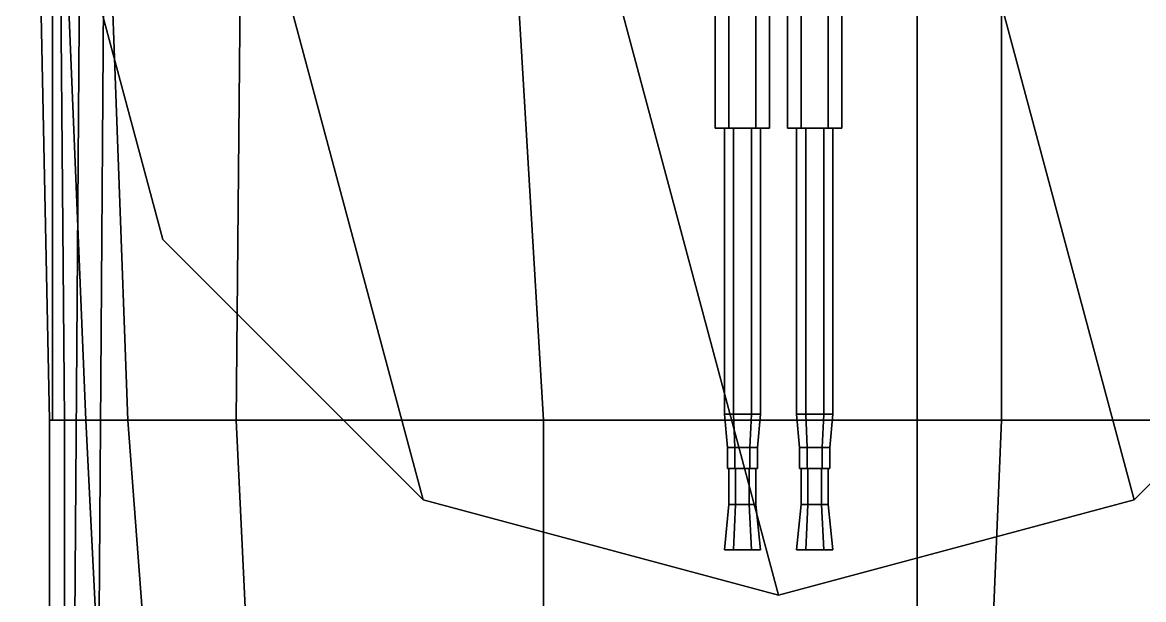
# Model space of a CAD drawing. Header units: millimetres. Extents: x -30 to 5.9, y -44.5 to 49.
# Drawn here: x -5.75 to -2.028, y -14.485 to -12.57 of the extents above; entities that cross this region are included whole.
import ezdxf

# ---------------------------------------------------------------- set-up
doc = ezdxf.new("R2010")
doc.units = ezdxf.units.MM
doc.layers.add('gun', color=1, linetype='Continuous')
doc.layers.add('r2', color=6, linetype='Continuous')

msp = doc.modelspace()

# ---------------------------------------------------------------- linework, layer by layer
for points in [[(-5.66, -13.89, 1.24), (-5.75, -9.53, 0.33), (-5.72, -9.53, -1.05), (-5.54, -13.89, -0.8)], [(-5.61, -13.89, 2.53), (-5.6475, -9.53, 2.5329), (-5.75, -9.53, 0.33), (-5.66, -13.89, 1.24)], [(-5.54, -13.89, -0.8), (-5.72, -9.53, -1.05), (-5.56, -9.53, -1.75), (-5.4, -13.89, -1.28)], [(5.61, -13.89, 2.53), (5.6475, -9.53, 2.5329), (-5.6475, -9.53, 2.5329), (-5.61, -13.89, 2.53)], [(-5.4, -13.89, -1.28), (-5.56, -9.53, -1.75), (-5, -9.53, -2.62), (-5.04, -13.89, -2.06)], [(-5.04, -13.89, -2.06), (-5, -9.53, -2.62), (-4.28, -9.53, -3.02), (-4.02, -13.89, -2.79)], [(-4.28, -9.53, -3.02), (-2.5, -9.53, -3.32), (-2.5, -13.89, -3.28), (-4.02, -13.89, -2.79)], [(2.78, -24.64, 4.74), (2.78, -9.53, 4.45), (-2.78, -9.53, 4.45), (-2.78, -24.64, 4.74)], [(-2.78, -9.53, 4.45), (-2.78, -9.53, 2.53), (-2.78, -24.64, 2.31), (-2.78, -24.64, 4.74)], [(-2.5, -13.89, -3.28), (-2.5, -9.53, -3.32), (0, -9.53, -3.42), (0, -13.89, -3.42)], [(-3.24, -9.75, 4.46), (-2.06, -14.1538, 4.54), (-3.24, -14.47, 4.55), (-4.42, -10.0662, 4.46)], [(-4.42, -10.0662, 4.46), (-3.24, -14.47, 4.55), (-2.06, -14.1538, 4.54), (-3.24, -9.75, 4.46)], [(-3.24, -9.75, 4.46), (-2.06, -14.1538, 4.54), (-1.1962, -13.29, 4.53), (-2.25, -10.09, 4.46)], [(-2.25, -10.09, 4.46), (-1.1962, -13.29, 4.53), (-2.06, -14.1538, 4.54), (-3.24, -9.75, 4.46)], [(-5.2838, -10.93, 4.48), (-4.42, -14.1538, 4.54), (-3.24, -14.47, 4.55), (-4.42, -10.0662, 4.46)], [(-4.42, -10.0662, 4.46), (-3.24, -14.47, 4.55), (-4.42, -14.1538, 4.54), (-5.2838, -10.93, 4.48)], [(-5.2838, -10.93, 4.48), (-4.42, -14.1538, 4.54), (-5.2838, -13.29, 4.53), (-5.6, -12.11, 4.5)], [(-5.6, -12.11, 4.5), (-5.2838, -13.29, 4.53), (-4.42, -14.1538, 4.54), (-5.2838, -10.93, 4.48)], [(-5.65, -12.74, 3.27), (-5.65, -11.95, 4.5), (-5.65, -11.95, 2.53), (-5.65, -13.89, 2.53)], [(-5.65, -13.89, 2.53), (-5.65, -11.95, 2.53), (-5.65, -11.95, 4.5), (-5.65, -12.74, 3.27)], [(-5.6, -12.11, 4.5), (-5.2838, -13.29, 4.53), (-5.2838, -13.29, 6.2), (-5.6, -12.11, 6.2)], [(-5.6, -12.11, 6.2), (-5.2838, -13.29, 6.2), (-5.2838, -13.29, 4.53), (-5.6, -12.11, 4.5)], [(-5.2838, -13.29, 4.53), (-4.42, -14.1538, 4.54), (-4.42, -14.1538, 6.2), (-5.2838, -13.29, 6.2)], [(-5.2838, -13.29, 6.2), (-4.42, -14.1538, 6.2), (-4.42, -14.1538, 4.54), (-5.2838, -13.29, 4.53)], [(-2.06, -14.1538, 4.54), (-1.1962, -13.29, 4.53), (-1.1962, -13.29, 6.2), (-2.06, -14.1538, 6.2)], [(-2.06, -14.1538, 6.2), (-1.1962, -13.29, 6.2), (-1.1962, -13.29, 4.53), (-2.06, -14.1538, 4.54)], [(-5.66, -18.26, 1.24), (-5.66, -13.89, 1.24), (-5.54, -13.89, -0.8), (-5.32, -18.26, -0.49)], [(-5.61, -18.26, 2.53), (-5.61, -13.89, 2.53), (-5.66, -13.89, 1.24), (-5.66, -18.26, 1.24)], [(5.61, -18.26, 2.53), (5.61, -13.89, 2.53), (-5.61, -13.89, 2.53), (-5.61, -18.26, 2.53)], [(-5.32, -18.26, -0.49), (-5.54, -13.89, -0.8), (-5.4, -13.89, -1.28), (-5.07, -18.26, -1.28)], [(-5.07, -18.26, -1.28), (-5.4, -13.89, -1.28), (-5.04, -13.89, -2.06), (-4.83, -18.26, -1.6)], [(-4.83, -18.26, -1.6), (-5.04, -13.89, -2.06), (-4.02, -13.89, -2.79), (-4.02, -18.26, -2.34)], [(-4.02, -13.89, -2.79), (-2.5, -13.89, -3.28), (-2.68, -18.26, -3.03), (-4.02, -18.26, -2.34)], [(-2.68, -18.26, -3.03), (-2.5, -13.89, -3.28), (0, -13.89, -3.42), (0, -18.26, -3.53)], [(-4.42, -14.1538, 4.54), (-3.24, -14.47, 4.55), (-3.24, -14.47, 6.2), (-4.42, -14.1538, 6.2)], [(-4.42, -14.1538, 6.2), (-3.24, -14.47, 6.2), (-3.24, -14.47, 4.55), (-4.42, -14.1538, 4.54)], [(-3.24, -14.47, 4.55), (-2.06, -14.1538, 4.54), (-2.06, -14.1538, 6.2), (-3.24, -14.47, 6.2)], [(-3.24, -14.47, 6.2), (-2.06, -14.1538, 6.2), (-2.06, -14.1538, 4.54), (-3.24, -14.47, 4.55)]]:
    msp.add_3dface(points)
at = {"layer": 'gun'}
for points in [[(-3.405, -11.88, 6.8579), (-3.45, -11.88, 6.78), (-3.45, -12.92, 6.78), (-3.405, -12.92, 6.8579)], [(-3.45, -11.88, 6.78), (-3.405, -11.88, 6.7021), (-3.405, -12.92, 6.7021), (-3.45, -12.92, 6.78)], [(-3.405, -11.88, 6.7021), (-3.315, -11.88, 6.7021), (-3.315, -12.92, 6.7021), (-3.405, -12.92, 6.7021)], [(-3.315, -11.88, 6.8579), (-3.405, -11.88, 6.8579), (-3.405, -12.92, 6.8579), (-3.315, -12.92, 6.8579)], [(-3.27, -11.88, 6.78), (-3.315, -11.88, 6.8579), (-3.315, -12.92, 6.8579), (-3.27, -12.92, 6.78)], [(-3.315, -11.88, 6.7021), (-3.27, -11.88, 6.78), (-3.27, -12.92, 6.78), (-3.315, -12.92, 6.7021)], [(-3.165, -11.88, 6.8579), (-3.21, -11.88, 6.78), (-3.21, -12.92, 6.78), (-3.165, -12.92, 6.8579)], [(-3.21, -11.88, 6.78), (-3.165, -11.88, 6.7021), (-3.165, -12.92, 6.7021), (-3.21, -12.92, 6.78)], [(-3.165, -11.88, 6.7021), (-3.075, -11.88, 6.7021), (-3.075, -12.92, 6.7021), (-3.165, -12.92, 6.7021)], [(-3.075, -11.88, 6.8579), (-3.165, -11.88, 6.8579), (-3.165, -12.92, 6.8579), (-3.075, -12.92, 6.8579)], [(-3.03, -11.88, 6.78), (-3.075, -11.88, 6.8579), (-3.075, -12.92, 6.8579), (-3.03, -12.92, 6.78)], [(-3.075, -11.88, 6.7021), (-3.03, -11.88, 6.78), (-3.03, -12.92, 6.78), (-3.075, -12.92, 6.7021)], [(-3.315, -12.92, 6.8579), (-3.405, -12.92, 6.8579), (-3.45, -12.92, 6.78), (-3.27, -12.92, 6.78)], [(-3.27, -12.92, 6.78), (-3.45, -12.92, 6.78), (-3.405, -12.92, 6.7021), (-3.315, -12.92, 6.7021)], [(-3.42, -12.92, 6.78), (-3.39, -12.92, 6.728), (-3.39, -13.87, 6.728), (-3.42, -13.87, 6.78)], [(-3.39, -12.92, 6.832), (-3.42, -12.92, 6.78), (-3.42, -13.87, 6.78), (-3.39, -13.87, 6.832)], [(-3.39, -12.92, 6.728), (-3.33, -12.92, 6.728), (-3.33, -13.87, 6.728), (-3.39, -13.87, 6.728)], [(-3.33, -12.92, 6.832), (-3.39, -12.92, 6.832), (-3.39, -13.87, 6.832), (-3.33, -13.87, 6.832)], [(-3.33, -12.92, 6.728), (-3.3, -12.92, 6.78), (-3.3, -13.87, 6.78), (-3.33, -13.87, 6.728)], [(-3.3, -12.92, 6.78), (-3.33, -12.92, 6.832), (-3.33, -13.87, 6.832), (-3.3, -13.87, 6.78)], [(-3.075, -12.92, 6.8579), (-3.165, -12.92, 6.8579), (-3.21, -12.92, 6.78), (-3.03, -12.92, 6.78)], [(-3.03, -12.92, 6.78), (-3.21, -12.92, 6.78), (-3.165, -12.92, 6.7021), (-3.075, -12.92, 6.7021)], [(-3.18, -12.92, 6.78), (-3.15, -12.92, 6.728), (-3.15, -13.87, 6.728), (-3.18, -13.87, 6.78)], [(-3.15, -12.92, 6.832), (-3.18, -12.92, 6.78), (-3.18, -13.87, 6.78), (-3.15, -13.87, 6.832)], [(-3.15, -12.92, 6.728), (-3.09, -12.92, 6.728), (-3.09, -13.87, 6.728), (-3.15, -13.87, 6.728)], [(-3.09, -12.92, 6.832), (-3.15, -12.92, 6.832), (-3.15, -13.87, 6.832), (-3.09, -13.87, 6.832)], [(-3.09, -12.92, 6.728), (-3.06, -12.92, 6.78), (-3.06, -13.87, 6.78), (-3.09, -13.87, 6.728)], [(-3.06, -12.92, 6.78), (-3.09, -12.92, 6.832), (-3.09, -13.87, 6.832), (-3.06, -13.87, 6.78)], [(-3.41, -13.98, 6.78), (-3.385, -13.98, 6.8233), (-3.39, -13.87, 6.832), (-3.42, -13.87, 6.78)], [(-3.385, -13.98, 6.7367), (-3.41, -13.98, 6.78), (-3.42, -13.87, 6.78), (-3.39, -13.87, 6.728)], [(-3.385, -13.98, 6.8233), (-3.335, -13.98, 6.8233), (-3.33, -13.87, 6.832), (-3.39, -13.87, 6.832)], [(-3.335, -13.98, 6.7367), (-3.385, -13.98, 6.7367), (-3.39, -13.87, 6.728), (-3.33, -13.87, 6.728)], [(-3.335, -13.98, 6.8233), (-3.31, -13.98, 6.78), (-3.3, -13.87, 6.78), (-3.33, -13.87, 6.832)], [(-3.31, -13.98, 6.78), (-3.335, -13.98, 6.7367), (-3.33, -13.87, 6.728), (-3.3, -13.87, 6.78)], [(-3.17, -13.98, 6.78), (-3.145, -13.98, 6.8233), (-3.15, -13.87, 6.832), (-3.18, -13.87, 6.78)], [(-3.145, -13.98, 6.7367), (-3.17, -13.98, 6.78), (-3.18, -13.87, 6.78), (-3.15, -13.87, 6.728)], [(-3.145, -13.98, 6.8233), (-3.095, -13.98, 6.8233), (-3.09, -13.87, 6.832), (-3.15, -13.87, 6.832)], [(-3.095, -13.98, 6.7367), (-3.145, -13.98, 6.7367), (-3.15, -13.87, 6.728), (-3.09, -13.87, 6.728)], [(-3.095, -13.98, 6.8233), (-3.07, -13.98, 6.78), (-3.06, -13.87, 6.78), (-3.09, -13.87, 6.832)], [(-3.07, -13.98, 6.78), (-3.095, -13.98, 6.7367), (-3.09, -13.87, 6.728), (-3.06, -13.87, 6.78)], [(-3.41, -13.98, 6.78), (-3.385, -13.98, 6.7367), (-3.385, -14.05, 6.7367), (-3.41, -14.05, 6.78)], [(-3.385, -13.98, 6.8233), (-3.41, -13.98, 6.78), (-3.41, -14.05, 6.78), (-3.385, -14.05, 6.8233)], [(-3.385, -13.98, 6.7367), (-3.335, -13.98, 6.7367), (-3.335, -14.05, 6.7367), (-3.385, -14.05, 6.7367)], [(-3.335, -13.98, 6.8233), (-3.385, -13.98, 6.8233), (-3.385, -14.05, 6.8233), (-3.335, -14.05, 6.8233)], [(-3.335, -13.98, 6.7367), (-3.31, -13.98, 6.78), (-3.31, -14.05, 6.78), (-3.335, -14.05, 6.7367)], [(-3.31, -13.98, 6.78), (-3.335, -13.98, 6.8233), (-3.335, -14.05, 6.8233), (-3.31, -14.05, 6.78)], [(-3.17, -13.98, 6.78), (-3.145, -13.98, 6.7367), (-3.145, -14.05, 6.7367), (-3.17, -14.05, 6.78)], [(-3.145, -13.98, 6.8233), (-3.17, -13.98, 6.78), (-3.17, -14.05, 6.78), (-3.145, -14.05, 6.8233)], [(-3.145, -13.98, 6.7367), (-3.095, -13.98, 6.7367), (-3.095, -14.05, 6.7367), (-3.145, -14.05, 6.7367)], [(-3.095, -13.98, 6.8233), (-3.145, -13.98, 6.8233), (-3.145, -14.05, 6.8233), (-3.095, -14.05, 6.8233)], [(-3.095, -13.98, 6.7367), (-3.07, -13.98, 6.78), (-3.07, -14.05, 6.78), (-3.095, -14.05, 6.7367)], [(-3.07, -13.98, 6.78), (-3.095, -13.98, 6.8233), (-3.095, -14.05, 6.8233), (-3.07, -14.05, 6.78)], [(-3.31, -14.05, 6.78), (-3.41, -14.05, 6.78), (-3.385, -14.05, 6.7367), (-3.335, -14.05, 6.7367)], [(-3.335, -14.05, 6.8233), (-3.385, -14.05, 6.8233), (-3.41, -14.05, 6.78), (-3.31, -14.05, 6.78)], [(-3.405, -14.05, 6.78), (-3.3825, -14.05, 6.741), (-3.3825, -14.17, 6.741), (-3.405, -14.17, 6.78)], [(-3.3825, -14.05, 6.819), (-3.405, -14.05, 6.78), (-3.405, -14.17, 6.78), (-3.3825, -14.17, 6.819)], [(-3.3825, -14.05, 6.741), (-3.3375, -14.05, 6.741), (-3.3375, -14.17, 6.741), (-3.3825, -14.17, 6.741)], [(-3.3375, -14.05, 6.819), (-3.3825, -14.05, 6.819), (-3.3825, -14.17, 6.819), (-3.3375, -14.17, 6.819)], [(-3.3375, -14.05, 6.741), (-3.315, -14.05, 6.78), (-3.315, -14.17, 6.78), (-3.3375, -14.17, 6.741)], [(-3.315, -14.05, 6.78), (-3.3375, -14.05, 6.819), (-3.3375, -14.17, 6.819), (-3.315, -14.17, 6.78)], [(-3.07, -14.05, 6.78), (-3.17, -14.05, 6.78), (-3.145, -14.05, 6.7367), (-3.095, -14.05, 6.7367)], [(-3.095, -14.05, 6.8233), (-3.145, -14.05, 6.8233), (-3.17, -14.05, 6.78), (-3.07, -14.05, 6.78)], [(-3.165, -14.05, 6.78), (-3.1425, -14.05, 6.741), (-3.1425, -14.17, 6.741), (-3.165, -14.17, 6.78)], [(-3.1425, -14.05, 6.819), (-3.165, -14.05, 6.78), (-3.165, -14.17, 6.78), (-3.1425, -14.17, 6.819)], [(-3.1425, -14.05, 6.741), (-3.0975, -14.05, 6.741), (-3.0975, -14.17, 6.741), (-3.1425, -14.17, 6.741)], [(-3.0975, -14.05, 6.819), (-3.1425, -14.05, 6.819), (-3.1425, -14.17, 6.819), (-3.0975, -14.17, 6.819)], [(-3.0975, -14.05, 6.741), (-3.075, -14.05, 6.78), (-3.075, -14.17, 6.78), (-3.0975, -14.17, 6.741)], [(-3.075, -14.05, 6.78), (-3.0975, -14.05, 6.819), (-3.0975, -14.17, 6.819), (-3.075, -14.17, 6.78)], [(-3.405, -14.17, 6.78), (-3.3825, -14.17, 6.819), (-3.39, -14.32, 6.832), (-3.42, -14.32, 6.78)], [(-3.3825, -14.17, 6.741), (-3.405, -14.17, 6.78), (-3.42, -14.32, 6.78), (-3.39, -14.32, 6.728)], [(-3.405, -14.17, 6.78), (-3.3825, -14.17, 6.741), (-3.39, -14.32, 6.728), (-3.42, -14.32, 6.78)], [(-3.3825, -14.17, 6.819), (-3.405, -14.17, 6.78), (-3.42, -14.32, 6.78), (-3.39, -14.32, 6.832)], [(-3.3375, -14.17, 6.819), (-3.3825, -14.17, 6.819), (-3.405, -14.17, 6.78), (-3.315, -14.17, 6.78)], [(-3.315, -14.17, 6.78), (-3.405, -14.17, 6.78), (-3.3825, -14.17, 6.741), (-3.3375, -14.17, 6.741)], [(-3.3825, -14.17, 6.819), (-3.3375, -14.17, 6.819), (-3.33, -14.32, 6.832), (-3.39, -14.32, 6.832)], [(-3.3375, -14.17, 6.741), (-3.3825, -14.17, 6.741), (-3.39, -14.32, 6.728), (-3.33, -14.32, 6.728)], [(-3.3825, -14.17, 6.741), (-3.3375, -14.17, 6.741), (-3.33, -14.32, 6.728), (-3.39, -14.32, 6.728)], [(-3.3375, -14.17, 6.819), (-3.3825, -14.17, 6.819), (-3.39, -14.32, 6.832), (-3.33, -14.32, 6.832)], [(-3.3375, -14.17, 6.819), (-3.315, -14.17, 6.78), (-3.3, -14.32, 6.78), (-3.33, -14.32, 6.832)], [(-3.315, -14.17, 6.78), (-3.3375, -14.17, 6.741), (-3.33, -14.32, 6.728), (-3.3, -14.32, 6.78)], [(-3.3375, -14.17, 6.741), (-3.315, -14.17, 6.78), (-3.3, -14.32, 6.78), (-3.33, -14.32, 6.728)], [(-3.315, -14.17, 6.78), (-3.3375, -14.17, 6.819), (-3.33, -14.32, 6.832), (-3.3, -14.32, 6.78)], [(-3.165, -14.17, 6.78), (-3.1425, -14.17, 6.819), (-3.15, -14.32, 6.832), (-3.18, -14.32, 6.78)], [(-3.1425, -14.17, 6.741), (-3.165, -14.17, 6.78), (-3.18, -14.32, 6.78), (-3.15, -14.32, 6.728)], [(-3.165, -14.17, 6.78), (-3.1425, -14.17, 6.741), (-3.15, -14.32, 6.728), (-3.18, -14.32, 6.78)], [(-3.1425, -14.17, 6.819), (-3.165, -14.17, 6.78), (-3.18, -14.32, 6.78), (-3.15, -14.32, 6.832)], [(-3.075, -14.17, 6.78), (-3.165, -14.17, 6.78), (-3.1425, -14.17, 6.741), (-3.0975, -14.17, 6.741)], [(-3.0975, -14.17, 6.819), (-3.1425, -14.17, 6.819), (-3.165, -14.17, 6.78), (-3.075, -14.17, 6.78)], [(-3.1425, -14.17, 6.819), (-3.0975, -14.17, 6.819), (-3.09, -14.32, 6.832), (-3.15, -14.32, 6.832)], [(-3.0975, -14.17, 6.741), (-3.1425, -14.17, 6.741), (-3.15, -14.32, 6.728), (-3.09, -14.32, 6.728)], [(-3.1425, -14.17, 6.741), (-3.0975, -14.17, 6.741), (-3.09, -14.32, 6.728), (-3.15, -14.32, 6.728)], [(-3.0975, -14.17, 6.819), (-3.1425, -14.17, 6.819), (-3.15, -14.32, 6.832), (-3.09, -14.32, 6.832)], [(-3.0975, -14.17, 6.819), (-3.075, -14.17, 6.78), (-3.06, -14.32, 6.78), (-3.09, -14.32, 6.832)], [(-3.075, -14.17, 6.78), (-3.0975, -14.17, 6.741), (-3.09, -14.32, 6.728), (-3.06, -14.32, 6.78)], [(-3.0975, -14.17, 6.741), (-3.075, -14.17, 6.78), (-3.06, -14.32, 6.78), (-3.09, -14.32, 6.728)], [(-3.075, -14.17, 6.78), (-3.0975, -14.17, 6.819), (-3.09, -14.32, 6.832), (-3.06, -14.32, 6.78)]]:
    msp.add_3dface(points, dxfattribs=at)
at = {"layer": 'r2'}
for points in [[(-5.58, -15.16, 3.52), (-5.54, -9.53, 3.52), (-5.46, -9.53, 3.52), (-5.5, -15.16, 3.52)], [(-5.5, -15.16, 3.52), (-5.46, -9.53, 3.52), (-5.54, -9.53, 3.52), (-5.58, -15.16, 3.52)]]:
    msp.add_3dface(points, dxfattribs=at)

doc.saveas('drawing.dxf')
